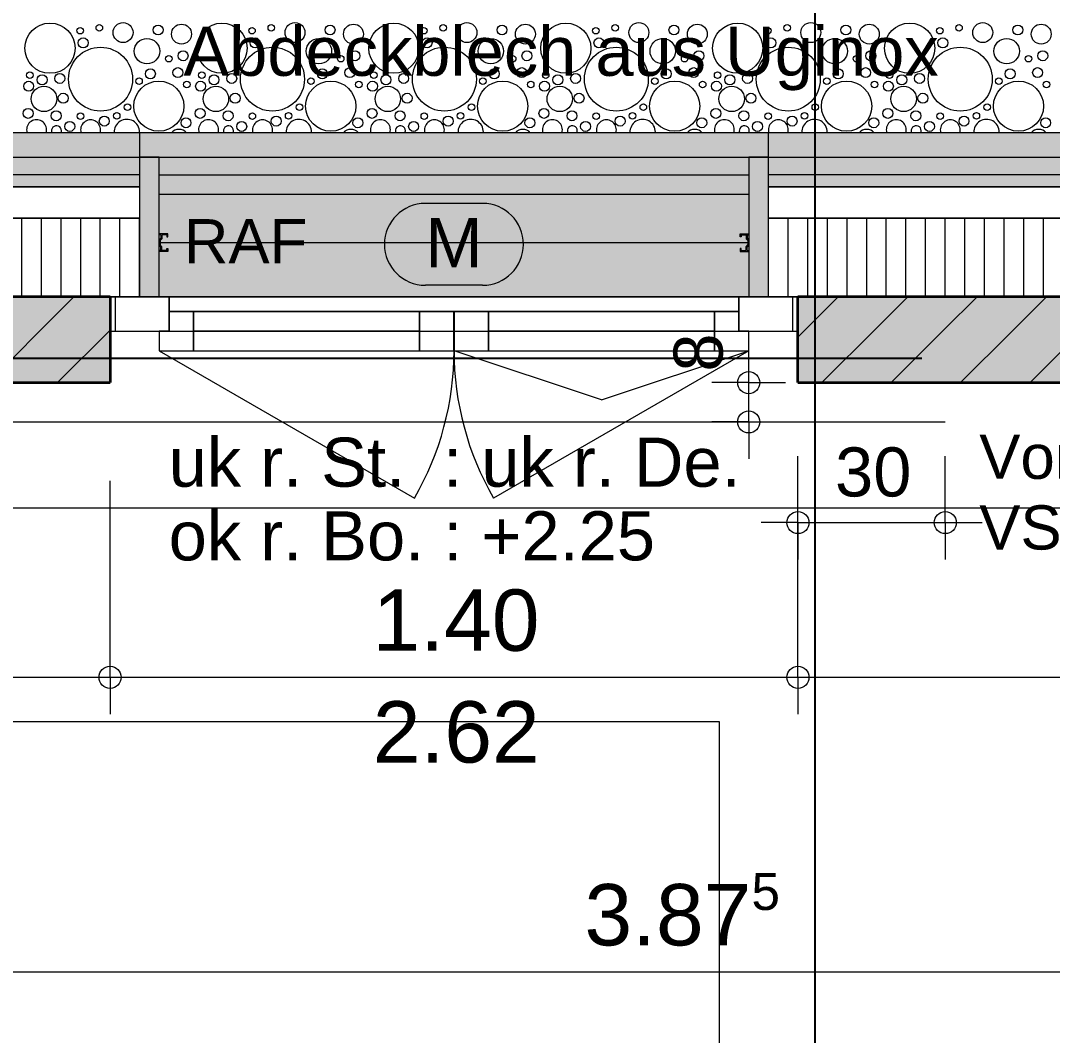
# Model space of a CAD drawing. Header units: metres. Extents: x 0.003 to 0.843, y 0.003 to 0.597.
# Drawn here: x 0.49272 to 0.53472, y 0.45291 to 0.49424 of the extents above; entities that cross this region are included whole.
import ezdxf

# ---------------------------------------------------------------- set-up
doc = ezdxf.new("R2010")
doc.units = ezdxf.units.M
for name, pattern in [('AUSGEZOGEN', [0]), ('LINIE_23', [0.0079, 0.004, -0.0013, 0, -0.0013, 0, -0.0013]), ('PUNKT2', [3.175, 0, -3.175]), ('STRICHLINIE', [19.049999999999997, 12.7, -6.35]), ('STRICHPUNKT', [25.4, 12.7, -6.35, 0, -6.35])]:
    doc.linetypes.add(name, pattern=pattern)
for name, color, linetype, lineweight in [('Allgemein', 7, 'AUSGEZOGEN', 18), ('Aufschuettungen _ Daemme', 7, 'AUSGEZOGEN', 25), ('Bauachsen grob', 7, 'STRICHPUNKT', 13), ('Daemmung', 7, 'AUSGEZOGEN', 18), ('Elektro Text', 251, 'AUSGEZOGEN', 18), ('Fenster', 7, 'AUSGEZOGEN', 18), ('Fuellflaeche tragende Wände MW', 7, 'AUSGEZOGEN', 13), ('Holzgelaender', 7, 'AUSGEZOGEN', 25), ('Konstruktion oben', 7, 'STRICHLINIE', 13), ('Konstruktion unten', 7, 'STRICHLINIE', 13), ('Moebel', 253, 'AUSGEZOGEN', 13), ('Oeffnungsrichtung Fenster', 7, 'AUSGEZOGEN', 13), ('Rolladen', 7, 'AUSGEZOGEN', 13), ('Spengler', 7, 'AUSGEZOGEN', 18), ('Text Koten', 7, 'AUSGEZOGEN', 25), ('Text Werkplan Ausfuehrung', 7, 'AUSGEZOGEN', 25), ('Unterkonstruktion', 7, 'AUSGEZOGEN', 18), ('Vorhangbrett', 7, 'AUSGEZOGEN', 13), ('Wand Mauerwerk tragend', 7, 'AUSGEZOGEN', 35), ('Werkplan- Ausfuehrungsmasse', 7, 'AUSGEZOGEN', 13)]:
    doc.layers.add(name, color=color, linetype=linetype, lineweight=lineweight)
doc.styles.add('ARIAL', font='ARIAL.TTF')

msp = doc.modelspace()

# ---------------------------------------------------------------- hatches: boundary and pattern name
at = {"layer": 'Allgemein', "linetype": 'AUSGEZOGEN', "lineweight": 13}
for points in [[(0.497559988945723, 0.4861973561846902), (0.497559988945723, 0.4829973562562158), (0.4983599889278417, 0.4829973562562158), (0.4983599889278417, 0.4861973561846902), (0.4983599889278417, 0.4869973561668088), (0.4983599889278417, 0.4874773561560801), (0.4983599889278417, 0.4879573561453512), (0.4983599889278417, 0.4886773561292579), (0.497559988945723, 0.4886773561292579), (0.497559988945723, 0.4879573561453512), (0.497559988945723, 0.4874773561560801), (0.497559988945723, 0.4869973561668088)], [(0.5223599883914, 0.4861973561846902), (0.5223599883914, 0.4829973562562158), (0.5231599883735183, 0.4829973562562158), (0.5231599883735183, 0.4861973561846902), (0.5231599883735183, 0.4869973561668088), (0.5231599883735183, 0.4874773561560801), (0.5231599883735183, 0.4879573561453512), (0.5231599883735183, 0.4886773561292579), (0.5223599883914, 0.4886773561292579), (0.5223599883914, 0.4879573561453512), (0.5223599883914, 0.4874773561560801), (0.5223599883914, 0.4869973561668088)]]:
    msp.add_hatch(color=32, dxfattribs=at).paths.add_polyline_path(points)
h = msp.add_hatch(color=32, dxfattribs=at)
h.paths.add_polyline_path([(0.5231599883735183, 0.4874773561560801), (0.5835599870234731, 0.4874773561560801), (0.5835599870234731, 0.4879573561453512), (0.5231599883735183, 0.4879573561453512)])
h.paths.add_polyline_path([(0.4808599893189971, 0.4874773561560801), (0.497559988945723, 0.4874773561560801), (0.497559988945723, 0.4879573561453512), (0.4808599893189971, 0.4879573561453512)])
h.paths.add_polyline_path([(0.6091599864512687, 0.4874773561560801), (0.6393199857771406, 0.4874773561560801), (0.6393199857771406, 0.4879573561453512), (0.6091599864512687, 0.4879573561453512)])
at = {"layer": 'Fuellflaeche tragende Wände MW', "linetype": 'AUSGEZOGEN', "lineweight": 13}
for points in [[(0.4808599893189971, 0.4829973562562158), (0.4808599893189971, 0.4794973563344469), (0.4963599889725451, 0.4794973563344469), (0.4963599889725451, 0.4829973562562158)], [(0.5243599883466963, 0.4829973562562177), (0.5243599883466963, 0.4794973563344469), (0.5613599875196823, 0.4794973563344469), (0.5613599875196823, 0.4829973562562177)]]:
    msp.add_hatch(color=241, dxfattribs=at).paths.add_polyline_path(points)
at = {"layer": 'Holzgelaender', "linetype": 'AUSGEZOGEN', "lineweight": 13}
msp.add_hatch(color=254, dxfattribs=at).paths.add_polyline_path([(0.4983599889278428, 0.487157356163233), (0.522359988391401, 0.4871573561632326), (0.522359988391401, 0.4879573561453512), (0.4983599889278428, 0.4879573561453516)])
at = {"layer": 'Spengler', "linetype": 'AUSGEZOGEN', "lineweight": 13}
for points in [[(0.4975599889457232, 0.4896773561069066), (0.4591599898040301, 0.4896773561069066), (0.4591599898040301, 0.4879573561453512), (0.4975599889457232, 0.4879573561453512)], [(0.5231599883735187, 0.4896773561069063), (0.4975599889457232, 0.4896773561069066), (0.497559988945723, 0.4886773561292579), (0.4983599889278417, 0.4886773561292579), (0.4983599889278428, 0.4829973562562158), (0.522359988391401, 0.4829973562562158), (0.5223599883914, 0.4886773561292579), (0.5231599883735183, 0.4886773561292579)], [(0.5835599870234731, 0.4896773561069066), (0.5231599883735183, 0.4896773561069066), (0.5231599883735183, 0.4879573561453512), (0.5835599870234731, 0.4879573561453512)]]:
    msp.add_hatch(color=254, dxfattribs=at).paths.add_polyline_path(points)

# ---------------------------------------------------------------- linework, layer by layer
at = {"layer": 'Allgemein', "color": 7, "linetype": 'AUSGEZOGEN', "lineweight": 13}
for p, q in [((0.4983599889278417, 0.4886773561292579), (0.497559988945723, 0.4886773561292579)), ((0.497559988945723, 0.4886773561292579), (0.497559988945723, 0.4879573561453512)), ((0.4983599889278417, 0.4879573561453512), (0.4983599889278417, 0.4886773561292579)), ((0.5231599883735183, 0.4886773561292579), (0.5223599883914, 0.4886773561292579)), ((0.5223599883914, 0.4886773561292579), (0.5223599883914, 0.4879573561453512)), ((0.5231599883735183, 0.4879573561453512), (0.5231599883735183, 0.4886773561292579)), ((0.497559988945723, 0.4879573561453512), (0.4808599893189971, 0.4879573561453512)), ((0.4983599889278417, 0.4874773561560801), (0.4983599889278417, 0.4879573561453512)), ((0.5223599883914, 0.4879573561453512), (0.5223599883914, 0.4874773561560801)), ((0.5835599870234731, 0.4879573561453512), (0.5231599883735183, 0.4879573561453512)), ((0.4808599893189971, 0.4874773561560801), (0.497559988945723, 0.4874773561560801)), ((0.497559988945723, 0.4874773561560801), (0.497559988945723, 0.4869973561668088)), ((0.4983599889278417, 0.4869973561668088), (0.4983599889278417, 0.4874773561560801)), ((0.5223599883914, 0.4874773561560801), (0.5223599883914, 0.4869973561668088)), ((0.5231599883735183, 0.4869973561668088), (0.5231599883735183, 0.4874773561560801)), ((0.5231599883735183, 0.4874773561560801), (0.5835599870234731, 0.4874773561560801)), ((0.497559988945723, 0.4869973561668088), (0.497559988945723, 0.4861973561846902)), ((0.4983599889278417, 0.4861973561846902), (0.4983599889278417, 0.4869973561668088)), ((0.5223599883914, 0.4869973561668088), (0.5223599883914, 0.4861973561846902)), ((0.5231599883735183, 0.4861973561846902), (0.5231599883735183, 0.4869973561668088)), ((0.497559988945723, 0.4861973561846902), (0.497559988945723, 0.4829973562562158)), ((0.4983599889278417, 0.4829973562562158), (0.4983599889278417, 0.4861973561846902)), ((0.5223599883914, 0.4861973561846902), (0.5223599883914, 0.4829973562562158)), ((0.5231599883735183, 0.4829973562562158), (0.5231599883735183, 0.4861973561846902)), ((0.497559988945723, 0.4829973562562158), (0.4983599889278417, 0.4829973562562158)), ((0.5223599883914, 0.4829973562562158), (0.5231599883735183, 0.4829973562562158))]:
    msp.add_line(p, q, dxfattribs=at)
at = {"layer": 'Aufschuettungen _ Daemme', "color": 254, "linetype": 'AUSGEZOGEN', "lineweight": 13}
for centre, radius in [((0.4939107474528798, 0.4931183759319352), 0.00102199997715652), ((0.4959197474079753, 0.4939443759134727), 0.0001329999970272183), ((0.4968857473863834, 0.4937553759176972), 0.0004059999909251927), ((0.4983137473544652, 0.4938603759153503), 0.0002029999954625964), ((0.4992657473331862, 0.4936923759191053), 0.0004059999909251927), ((0.5009107472964177, 0.4931183759319352), 0.00102199997715652), ((0.5029197472515131, 0.4939443759134727), 0.0001329999970272183), ((0.5038857472299212, 0.4937553759176972), 0.0004059999909251927), ((0.5053137471980029, 0.4938603759153503), 0.0002029999954625964), ((0.5062657471767242, 0.4936923759191053), 0.0004059999909251927), ((0.5079107471399554, 0.4931183759319352), 0.00102199997715652), ((0.5099197470950507, 0.4939443759134727), 0.0001329999970272183), ((0.5108857470734591, 0.4937553759176972), 0.0004059999909251927), ((0.5123137470415408, 0.4938603759153503), 0.0002029999954625964), ((0.5132657470202618, 0.4936923759191053), 0.0004059999909251927), ((0.5149107469834933, 0.4931183759319352), 0.00102199997715652), ((0.5169197469385887, 0.4939443759134727), 0.0001329999970272183), ((0.5178857469169968, 0.4937553759176972), 0.0004059999909251927), ((0.5193137468850786, 0.4938603759153503), 0.0002029999954625964), ((0.5202657468637996, 0.4936923759191053), 0.0004059999909251927), ((0.5219107468270311, 0.4931183759319352), 0.00102199997715652), ((0.5239197467821264, 0.4939443759134727), 0.0001329999970272183), ((0.5248857467605346, 0.4937553759176972), 0.0004059999909251927), ((0.5263137467286163, 0.4938603759153503), 0.0002029999954625964), ((0.5272657467073375, 0.4936923759191053), 0.0004059999909251927), ((0.5289107466705689, 0.4931183759319352), 0.00102199997715652), ((0.5309197466256643, 0.4939443759134727), 0.0001329999970272183), ((0.5318857466040724, 0.4937553759176972), 0.0004059999909251927), ((0.5333137465721541, 0.4938603759153503), 0.0002029999954625964), ((0.5342657465508753, 0.4936923759191053), 0.0004059999909251927), ((0.4951357474254991, 0.4938323759159761), 0.0001329999970272183), ((0.5021357472690368, 0.4938323759159761), 0.0001329999970272183), ((0.5091357471125746, 0.4938323759159761), 0.0001329999970272183), ((0.5161357469561124, 0.4938323759159761), 0.0001329999970272183), ((0.5231357467996501, 0.4938323759159761), 0.0001329999970272183), ((0.5301357466431879, 0.4938323759159761), 0.0001329999970272183), ((0.49596874740688, 0.4918583759600985), 0.001301999970898032), ((0.4952617474226826, 0.4933353759270848), 0.0002029999954625964), ((0.4978587473646352, 0.492999375934595), 0.0005179999884217976), ((0.5029687472504177, 0.4918583759600985), 0.001301999970898032), ((0.5022617472662205, 0.4933353759270848), 0.0002029999954625964), ((0.5048587472081729, 0.492999375934595), 0.0005179999884217976), ((0.5099687470939556, 0.4918583759600985), 0.001301999970898032), ((0.5092617471097581, 0.4933353759270848), 0.0002029999954625964), ((0.5118587470517107, 0.492999375934595), 0.0005179999884217976), ((0.5169687469374934, 0.4918583759600985), 0.001301999970898032), ((0.5162617469532961, 0.4933353759270848), 0.0002029999954625964), ((0.5188587468952486, 0.492999375934595), 0.0005179999884217976), ((0.5239687467810312, 0.4918583759600985), 0.001301999970898032), ((0.5232617467968338, 0.4933353759270848), 0.0002029999954625964), ((0.5258587467387864, 0.492999375934595), 0.0005179999884217976), ((0.530968746624569, 0.4918583759600985), 0.001301999970898032), ((0.5302617466403717, 0.4933353759270848), 0.0002029999954625964), ((0.5328587465823241, 0.492999375934595), 0.0005179999884217976), ((0.4987477473447645, 0.4926913759414794), 0.0001329999970272183), ((0.4993287473317781, 0.4928103759388195), 0.0002029999954625964), ((0.5057477471883024, 0.4926913759414794), 0.0001329999970272183), ((0.506328747175316, 0.4928103759388195), 0.0002029999954625964), ((0.5127477470318402, 0.4926913759414794), 0.0001329999970272183), ((0.5133287470188537, 0.4928103759388195), 0.0002029999954625964), ((0.519747746875378, 0.4926913759414794), 0.0001329999970272183), ((0.5203287468623915, 0.4928103759388195), 0.0002029999954625964), ((0.5267477467189158, 0.4926913759414794), 0.0001329999970272183), ((0.5273287467059292, 0.4928103759388195), 0.0002029999954625964), ((0.5337477465624536, 0.4926913759414794), 0.0001329999970272183), ((0.5343287465494672, 0.4928103759388195), 0.0002029999954625964), ((0.499118747336472, 0.4921243759541528), 0.0002029999954625964), ((0.5061187471800098, 0.4921243759541528), 0.0002029999954625964), ((0.5131187470235476, 0.4921243759541528), 0.0002029999954625964), ((0.5201187468670854, 0.4921243759541528), 0.0002029999954625964), ((0.5271187467106232, 0.4921243759541528), 0.0002029999954625964), ((0.5341187465541609, 0.4921243759541528), 0.0002029999954625964), ((0.4930917474711858, 0.4920193759564997), 0.0001329999970272183), ((0.493588747460077, 0.4918303759607242), 0.0002029999954625964), ((0.4943097474439616, 0.4918863759594726), 0.0002029999954625964), ((0.4975367473718325, 0.4917743759619759), 0.0001329999970272183), ((0.497998747361506, 0.492075375955248), 0.0002029999954625964), ((0.5000917473147237, 0.4920193759564997), 0.0001329999970272183), ((0.5005887473036149, 0.4918303759607242), 0.0002029999954625964), ((0.5013097472874993, 0.4918863759594726), 0.0002029999954625964), ((0.5045367472153702, 0.4917743759619759), 0.0001329999970272183), ((0.5049987472050438, 0.492075375955248), 0.0002029999954625964), ((0.5070917471582614, 0.4920193759564997), 0.0001329999970272183), ((0.5075887471471527, 0.4918303759607242), 0.0002029999954625964), ((0.5083097471310372, 0.4918863759594726), 0.0002029999954625964), ((0.5115367470589081, 0.4917743759619759), 0.0001329999970272183), ((0.5119987470485816, 0.492075375955248), 0.0002029999954625964), ((0.5140917470017994, 0.4920193759564997), 0.0001329999970272183), ((0.5145887469906906, 0.4918303759607242), 0.0002029999954625964), ((0.5153097469745749, 0.4918863759594726), 0.0002029999954625964), ((0.5185367469024459, 0.4917743759619759), 0.0001329999970272183), ((0.5189987468921192, 0.492075375955248), 0.0002029999954625964), ((0.5210917468453372, 0.4920193759564997), 0.0001329999970272183), ((0.5215887468342284, 0.4918303759607242), 0.0002029999954625964), ((0.5223097468181128, 0.4918863759594726), 0.0002029999954625964), ((0.5255367467459837, 0.4917743759619759), 0.0001329999970272183), ((0.5259987467356572, 0.492075375955248), 0.0002029999954625964), ((0.528091746688875, 0.4920193759564997), 0.0001329999970272183), ((0.5285887466777661, 0.4918303759607242), 0.0002029999954625964), ((0.5293097466616505, 0.4918863759594726), 0.0002029999954625964), ((0.5325367465895215, 0.4917743759619759), 0.0001329999970272183), ((0.532998746579195, 0.492075375955248), 0.0002029999954625964), ((0.4930427474722812, 0.4915713759665134), 0.0002029999954625964), ((0.493665747458356, 0.4910533759780915), 0.0005179999884217976), ((0.4983417473538392, 0.490759375984663), 0.00102199997715652), ((0.499482747328336, 0.4916413759649488), 0.0001329999970272183), ((0.500042747315819, 0.4915713759665134), 0.0002029999954625964), ((0.5006657473018938, 0.4910533759780915), 0.0005179999884217976), ((0.5053417471973771, 0.490759375984663), 0.00102199997715652), ((0.5064827471718737, 0.4916413759649488), 0.0001329999970272183), ((0.5070427471593568, 0.4915713759665134), 0.0002029999954625964), ((0.5076657471454317, 0.4910533759780915), 0.0005179999884217976), ((0.5123417470409148, 0.490759375984663), 0.00102199997715652), ((0.5134827470154116, 0.4916413759649488), 0.0001329999970272183), ((0.5140427470028947, 0.4915713759665134), 0.0002029999954625964), ((0.5146657469889695, 0.4910533759780915), 0.0005179999884217976), ((0.5193417468844528, 0.490759375984663), 0.00102199997715652), ((0.5204827468589494, 0.4916413759649488), 0.0001329999970272183), ((0.5210427468464325, 0.4915713759665134), 0.0002029999954625964), ((0.5216657468325071, 0.4910533759780915), 0.0005179999884217976), ((0.5263417467279904, 0.490759375984663), 0.00102199997715652), ((0.5274827467024873, 0.4916413759649488), 0.0001329999970272183), ((0.5280427466899702, 0.4915713759665134), 0.0002029999954625964), ((0.528665746676045, 0.4910533759780915), 0.0005179999884217976), ((0.5333417465715283, 0.490759375984663), 0.00102199997715652), ((0.534482746546025, 0.4916413759649488), 0.0001329999970272183), ((0.4944497474408323, 0.4910813759774658), 0.0002029999954625964), ((0.50144974728437, 0.4910813759774658), 0.0002029999954625964), ((0.5084497471279079, 0.4910813759774658), 0.0002029999954625964), ((0.5154497469714456, 0.4910813759774658), 0.0002029999954625964), ((0.5224497468149836, 0.4910813759774658), 0.0002029999954625964), ((0.5294497466585214, 0.4910813759774658), 0.0002029999954625964), ((0.4930217474727506, 0.4904653759912344), 0.0002029999954625964), ((0.4970677473823154, 0.4907173759856017), 0.0001329999970272183), ((0.5000217473162882, 0.4904653759912344), 0.0002029999954625964), ((0.5040677472258533, 0.4907173759856017), 0.0001329999970272183), ((0.5070217471598262, 0.4904653759912344), 0.0002029999954625964), ((0.511067747069391, 0.4907173759856017), 0.0001329999970272183), ((0.5140217470033639, 0.4904653759912344), 0.0002029999954625964), ((0.5180677469129289, 0.4907173759856017), 0.0001329999970272183), ((0.5210217468469018, 0.4904653759912344), 0.0002029999954625964), ((0.5250677467564666, 0.4907173759856017), 0.0001329999970272183), ((0.5280217466904397, 0.4904653759912344), 0.0002029999954625964), ((0.5320677466000046, 0.4907173759856017), 0.0001329999970272183), ((0.4941627474472472, 0.4903673759934248), 0.0002029999954625964), ((0.4951497474251861, 0.4903533759937379), 0.0001329999970272183), ((0.4961227474034379, 0.4901503759982752), 0.0002029999954625964), ((0.4966267473921726, 0.4903673759934248), 0.0001329999970272183), ((0.4994477473291183, 0.4900803759998398), 0.0002029999954625964), ((0.501162747290785, 0.4903673759934248), 0.0002029999954625964), ((0.5021497472687239, 0.4903533759937379), 0.0001329999970272183), ((0.5031227472469756, 0.4901503759982752), 0.0002029999954625964), ((0.5036267472357102, 0.4903673759934248), 0.0001329999970272183), ((0.5064477471726561, 0.4900803759998398), 0.0002029999954625964), ((0.5081627471343227, 0.4903673759934248), 0.0002029999954625964), ((0.5091497471122616, 0.4903533759937379), 0.0001329999970272183), ((0.5101227470905135, 0.4901503759982752), 0.0002029999954625964), ((0.5106267470792482, 0.4903673759934248), 0.0001329999970272183), ((0.513447747016194, 0.4900803759998398), 0.0002029999954625964), ((0.5151627469778607, 0.4903673759934248), 0.0002029999954625964), ((0.5161497469557995, 0.4903533759937379), 0.0001329999970272183), ((0.5171227469340514, 0.4901503759982752), 0.0002029999954625964), ((0.517626746922786, 0.4903673759934248), 0.0001329999970272183), ((0.5204477468597317, 0.4900803759998398), 0.0002029999954625964), ((0.5221627468213985, 0.4903673759934248), 0.0002029999954625964), ((0.5231497467993372, 0.4903533759937379), 0.0001329999970272183), ((0.5241227467775891, 0.4901503759982752), 0.0002029999954625964), ((0.5246267467663238, 0.4903673759934248), 0.0001329999970272183), ((0.5274477467032695, 0.4900803759998398), 0.0002029999954625964), ((0.5291627466649363, 0.4903673759934248), 0.0002029999954625964), ((0.5301497466428752, 0.4903533759937379), 0.0001329999970272183), ((0.5311227466211268, 0.4901503759982752), 0.0002029999954625964), ((0.5316267466098616, 0.4903673759934248), 0.0001329999970272183), ((0.5344477465468074, 0.4900803759998398), 0.0002029999954625964), ((0.4947157474348868, 0.4899333760031255), 0.0002029999954625964), ((0.5017157472784245, 0.4899333760031255), 0.0002029999954625964), ((0.5087157471219624, 0.4899333760031255), 0.0002029999954625964), ((0.5157157469655002, 0.4899333760031255), 0.0002029999954625964), ((0.5227157468090379, 0.4899333760031255), 0.0002029999954625964), ((0.5297157466525757, 0.4899333760031255), 0.0002029999954625964)]:
    msp.add_circle(centre, radius, dxfattribs=at)
for centre, radius, start, end in [((0.4933647474650839, 0.4898003760060983), 0.0004059999909251927, 0, 197.6381611544888), ((0.4955627474159547, 0.4897933760062547), 0.0004059999909251927, 0, 196.6044804077588), ((0.4970397473829413, 0.4897023760082888), 0.0005179999884217976, 0, 182.7685188672179), ((0.5003647473086218, 0.4898003760060983), 0.0004059999909251927, 0, 197.6381611544888), ((0.5025627472594927, 0.4897933760062547), 0.0004059999909251927, 0, 196.6044804062371), ((0.5040397472264792, 0.4897023760082888), 0.0005179999884217976, 0, 182.7685188670636), ((0.5073647471521595, 0.4898003760060983), 0.0004059999909251927, 0, 197.6381611512806), ((0.5095627471030304, 0.4897933760062547), 0.0004059999909251927, 0, 196.6044804062371), ((0.511039747070017, 0.4897023760082888), 0.0005179999884217976, 0, 182.7685188672175), ((0.5143647469956973, 0.4898003760060983), 0.0004059999909251927, 0, 197.6381611496749), ((0.5165627469465682, 0.4897933760062547), 0.0004059999909251927, 0, 196.6044804032327), ((0.5180397469135547, 0.4897023760082888), 0.0005179999884217976, 0, 182.7685188672175), ((0.5213647468392352, 0.4898003760060983), 0.0004059999909251927, 0, 197.6381611528883), ((0.523562746790106, 0.4897933760062547), 0.0004059999909251927, 0, 196.604480409258), ((0.5250397467570925, 0.4897023760082888), 0.0005179999884217976, 0, 182.7685188672175), ((0.528364746682773, 0.4898003760060983), 0.0004059999909251927, 0, 197.6381611528883), ((0.5305627466336439, 0.4897933760062547), 0.0004059999909251927, 0, 196.6044804062371), ((0.5320397466006304, 0.4897023760082888), 0.0005179999884217976, 0, 182.7685188669163), ((0.4933647474650839, 0.4898003760060983), 0.0004059999909251927, 342.3618388455037, 0), ((0.4941767474469344, 0.4897583760070371), 0.0002029999954625964, 0, 203.5227281431675), ((0.4955627474159547, 0.4897933760062547), 0.0004059999909251927, 343.3955195922509, 0), ((0.4991607473355332, 0.4894083760148602), 0.0004059999909251927, 41.49177733266092, 138.5082226673339), ((0.5003647473086218, 0.4898003760060983), 0.0004059999909251927, 342.3618388455087, 0), ((0.501176747290472, 0.4897583760070371), 0.0002029999954625964, 0, 203.5227281079629), ((0.5025627472594927, 0.4897933760062547), 0.0004059999909251927, 343.3955195937583, 0), ((0.5061607471790711, 0.4894083760148602), 0.0004059999909251927, 41.49177732819346, 138.5082226718124), ((0.5073647471521595, 0.4898003760060983), 0.0004059999909251927, 342.3618388487222, 0), ((0.50817674713401, 0.4897583760070371), 0.0002029999954625964, 0, 203.5227281343746), ((0.5095627471030304, 0.4897933760062547), 0.0004059999909251927, 343.3955195937583, 0), ((0.5131607470226088, 0.4894083760148602), 0.0004059999909251927, 41.49177732372012, 138.5082226762695), ((0.5143647469956973, 0.4898003760060983), 0.0004059999909251927, 342.3618388503299, 0), ((0.5151767469775477, 0.4897583760070371), 0.0002029999954625964, 0, 203.5227281255486), ((0.5165627469465682, 0.4897933760062547), 0.0004059999909251927, 343.3955195967717, 0), ((0.5201607468661467, 0.4894083760148602), 0.0004059999909251927, 41.4917773237305, 138.5082226762695), ((0.5213647468392352, 0.4898003760060983), 0.0004059999909251927, 342.3618388471117, 0), ((0.5221767468210855, 0.4897583760070371), 0.0002029999954625964, 0, 203.5227281255611), ((0.523562746790106, 0.4897933760062547), 0.0004059999909251927, 343.3955195907389, 0), ((0.5271607467096844, 0.4894083760148602), 0.0004059999909251927, 41.49177733266677, 138.5082226673228), ((0.528364746682773, 0.4898003760060983), 0.0004059999909251927, 342.3618388471117, 0), ((0.5291767466646233, 0.4897583760070371), 0.0002029999954625964, 0, 203.5227281431862), ((0.5305627466336439, 0.4897933760062547), 0.0004059999909251927, 343.3955195937629, 0), ((0.5341607465532222, 0.4894083760148602), 0.0004059999909251927, 41.49177733267717, 138.5082226673287), ((0.4941767474469344, 0.4897583760070371), 0.0002029999954625964, 336.4772718568263, 0), ((0.4970397473829413, 0.4897023760082888), 0.0005179999884217976, 357.2314811327821, 0), ((0.501176747290472, 0.4897583760070371), 0.0002029999954625964, 336.4772718920496, 0), ((0.5040397472264792, 0.4897023760082888), 0.0005179999884217976, 357.2314811329358, 0), ((0.50817674713401, 0.4897583760070371), 0.0002029999954625964, 336.4772718656398, 0), ((0.511039747070017, 0.4897023760082888), 0.0005179999884217976, 357.2314811327818, 0), ((0.5151767469775477, 0.4897583760070371), 0.0002029999954625964, 336.4772718744389, 0), ((0.5180397469135547, 0.4897023760082888), 0.0005179999884217976, 357.2314811327826, 0), ((0.5221767468210855, 0.4897583760070371), 0.0002029999954625964, 336.4772718744514, 0), ((0.5250397467570925, 0.4897023760082888), 0.0005179999884217976, 357.2314811327826, 0), ((0.5291767466646233, 0.4897583760070371), 0.0002029999954625964, 336.4772718568389, 0), ((0.5320397466006304, 0.4897023760082888), 0.0005179999884217976, 357.2314811330837, 0)]:
    msp.add_arc(centre, radius, start, end, dxfattribs=at)
at = {"layer": 'Bauachsen grob', "color": 32, "linetype": 'LINIE_23', "lineweight": 25, "true_color": 0xc36e14}
for p, q in [((0.5250599883310506, 0.01389736674141804), (0.5250599883310506, 0.5809999870806931)), ((0.2293999949395656, 0.4804973563120951), (0.7313199837207803, 0.4804973563120951))]:
    msp.add_line(p, q, dxfattribs=at)
at = {"layer": 'Daemmung', "color": 7, "linetype": 'AUSGEZOGEN', "lineweight": 18}
for p, q in [((0.497559988945723, 0.4861973561846902), (0.4808599893189971, 0.4861973561846902)), ((0.497559988945723, 0.4861973561846902), (0.497559988945723, 0.4829973562562158)), ((0.5231599883735183, 0.4829973562562158), (0.5231599883735183, 0.4861973561846902)), ((0.5835599870234731, 0.4861973561846902), (0.5231599883735183, 0.4861973561846902)), ((0.4808599893189971, 0.4829973562562158), (0.4963599889725451, 0.4829973562562158)), ((0.4963599889725451, 0.4829973562562158), (0.497559988945723, 0.4829973562562158)), ((0.5231599883735183, 0.4829973562562158), (0.5243599883466963, 0.4829973562562158)), ((0.5243599883466963, 0.4829973562562158), (0.5823599870502953, 0.4829973562562158))]:
    msp.add_line(p, q, dxfattribs=at)
at = {"layer": 'Daemmung', "color": 7, "linetype": 'AUSGEZOGEN', "lineweight": 13}
for points in [[(0.4927599892675882, 0.4829973562562158), (0.4927599892675882, 0.4829973562562158), (0.4927599892675882, 0.4829973562562158), (0.4927599892675882, 0.4829973562562158), (0.4927599892675882, 0.4829973562562158), (0.4927599892675882, 0.4861973561846902), (0.4927599892675882, 0.486197356232374)], [(0.4935599892616278, 0.4829973562562158), (0.4935599892616278, 0.4829973562562158), (0.4935599892616278, 0.4829973562562158), (0.4935599892616278, 0.4829973562562158), (0.4935599892616278, 0.4829973562562158), (0.4935599892616278, 0.4861973561846902), (0.4935599892616278, 0.486197356232374)], [(0.4943599892556673, 0.4829973562562158), (0.4943599892556673, 0.4829973562562158), (0.4943599892556673, 0.4829973562562158), (0.4943599892556673, 0.4829973562562158), (0.4943599892556673, 0.4829973562562158), (0.4943599892556673, 0.4861973561846902), (0.4943599892556673, 0.486197356232374)], [(0.4943599892556673, 0.4829973562562158), (0.4943599892556673, 0.4829973562562158), (0.4943599892556673, 0.4829973562562158), (0.4943599892556673, 0.4829973562562158), (0.4943599892556673, 0.4829973562562158), (0.4943599892556673, 0.4861973561846902), (0.4943599892556673, 0.486197356232374)], [(0.4951599892497068, 0.4829973562562158), (0.4951599892497068, 0.4829973562562158), (0.4951599892497068, 0.4829973562562158), (0.4951599892497068, 0.4829973562562158), (0.4951599892497068, 0.4829973562562158), (0.4951599892497068, 0.4861973561846902), (0.4951599892497068, 0.486197356232374)], [(0.4959599892437462, 0.4829973562562158), (0.4959599892437462, 0.4829973562562158), (0.4959599892437462, 0.4829973562562158), (0.4959599892437462, 0.4829973562562158), (0.4959599892437462, 0.4829973562562158), (0.4959599892437462, 0.4861973561846902), (0.4959599892437462, 0.486197356232374)], [(0.4967599892377857, 0.4829973562562158), (0.4967599892377857, 0.4829973562562158), (0.4967599892377857, 0.4829973562562158), (0.4967599892377857, 0.4829973562562158), (0.4967599892377857, 0.4829973562562158), (0.4967599892377857, 0.4861973561846902), (0.4967599892377858, 0.486197356232374)], [(0.4975599892318254, 0.4829973562562158), (0.4975599892318254, 0.4829973562562158), (0.4975599892318254, 0.4829973562562158), (0.4975599892318254, 0.4829973562562158), (0.4975599892318254, 0.486197356232374)], [(0.4975599892318254, 0.4829973562562158), (0.4975599892318254, 0.4829973562562158), (0.4975599892318254, 0.4829973562562158), (0.4975599892318254, 0.4829973562562158), (0.4975599892318254, 0.486197356232374)], [(0.5231599890410905, 0.4829973562562158), (0.5231599890410905, 0.4829973562562158), (0.5231599890410905, 0.4829973562562158), (0.5231599890410905, 0.4861973561846902), (0.5231599890410905, 0.486197356232374)], [(0.5231599890410905, 0.4829973562562158), (0.5231599890410905, 0.4829973562562158), (0.5231599890410905, 0.4829973562562158), (0.5231599890410905, 0.4861973561846902), (0.5231599890410905, 0.486197356232374)], [(0.5239599890351301, 0.4829973562562158), (0.5239599890351301, 0.4829973562562158), (0.5239599890351301, 0.4829973562562158), (0.5239599890351301, 0.4861973561846902), (0.5239599890351301, 0.486197356232374)], [(0.5247599890291698, 0.4829973562562158), (0.5247599890291698, 0.4829973562562158), (0.5247599890291698, 0.4829973562562158), (0.5247599890291698, 0.4861973561846902), (0.5247599890291698, 0.486197356232374)], [(0.525559989023209, 0.4829973562562158), (0.525559989023209, 0.4829973562562158), (0.525559989023209, 0.4829973562562158), (0.525559989023209, 0.4861973561846902), (0.525559989023209, 0.486197356232374)], [(0.5263599890172486, 0.4829973562562158), (0.5263599890172486, 0.4829973562562158), (0.5263599890172486, 0.4829973562562158), (0.5263599890172486, 0.4861973561846902), (0.5263599890172486, 0.486197356232374)], [(0.5263599890172486, 0.4829973562562158), (0.5263599890172486, 0.4829973562562158), (0.5263599890172486, 0.4829973562562158), (0.5263599890172486, 0.4861973561846902), (0.5263599890172486, 0.486197356232374)], [(0.5271599890112884, 0.4829973562562158), (0.5271599890112884, 0.4829973562562158), (0.5271599890112884, 0.4829973562562158), (0.5271599890112884, 0.4861973561846902), (0.5271599890112884, 0.486197356232374)], [(0.5279599890053277, 0.4829973562562158), (0.5279599890053277, 0.4829973562562158), (0.5279599890053277, 0.4829973562562158), (0.5279599890053277, 0.4861973561846902), (0.5279599890053277, 0.486197356232374)], [(0.5287599889993674, 0.4829973562562158), (0.5287599889993674, 0.4829973562562158), (0.5287599889993674, 0.4829973562562158), (0.5287599889993674, 0.4861973561846902), (0.5287599889993674, 0.486197356232374)], [(0.5295599889934068, 0.4829973562562158), (0.5295599889934068, 0.4829973562562158), (0.5295599889934068, 0.4829973562562158), (0.5295599889934068, 0.4861973561846902), (0.5295599889934068, 0.486197356232374)], [(0.5295599889934068, 0.4829973562562158), (0.5295599889934068, 0.4829973562562158), (0.5295599889934068, 0.4829973562562158), (0.5295599889934068, 0.4861973561846902), (0.5295599889934068, 0.486197356232374)], [(0.5303599889874464, 0.4829973562562158), (0.5303599889874464, 0.4829973562562158), (0.5303599889874464, 0.4829973562562158), (0.5303599889874464, 0.4861973561846902), (0.5303599889874464, 0.486197356232374)], [(0.5311599889814859, 0.4829973562562158), (0.5311599889814859, 0.4829973562562158), (0.5311599889814859, 0.4829973562562158), (0.5311599889814859, 0.4861973561846902), (0.5311599889814859, 0.486197356232374)], [(0.5319599889755254, 0.4829973562562158), (0.5319599889755254, 0.4829973562562158), (0.5319599889755254, 0.4829973562562158), (0.5319599889755254, 0.4861973561846902), (0.5319599889755254, 0.486197356232374)], [(0.532759988969565, 0.4829973562562158), (0.532759988969565, 0.4829973562562158), (0.532759988969565, 0.4829973562562158), (0.532759988969565, 0.4861973561846902), (0.532759988969565, 0.486197356232374)], [(0.532759988969565, 0.4829973562562158), (0.532759988969565, 0.4829973562562158), (0.532759988969565, 0.4829973562562158), (0.532759988969565, 0.4861973561846902), (0.532759988969565, 0.486197356232374)], [(0.5335599889636045, 0.4829973562562158), (0.5335599889636045, 0.4829973562562158), (0.5335599889636045, 0.4829973562562158), (0.5335599889636045, 0.4861973561846902), (0.5335599889636045, 0.486197356232374)], [(0.5343599889576441, 0.4829973562562158), (0.5343599889576441, 0.4829973562562158), (0.5343599889576441, 0.4829973562562158), (0.5343599889576441, 0.4861973561846902), (0.5343599889576441, 0.486197356232374)]]:
    msp.add_lwpolyline(points, dxfattribs=at)
at = {"layer": 'Elektro Text', "color": 40, "linetype": 'AUSGEZOGEN', "lineweight": 18}
for p, q in [((0.5115207435349628, 0.4867973561638281), (0.5091933219889805, 0.4867973561638281)), ((0.5115207435349628, 0.4834640229099677), (0.5091933219889805, 0.4834640229099677))]:
    msp.add_line(p, q, dxfattribs=at)
for centre, start, end in [((0.5091933219889805, 0.4851306895368979), 90, 270), ((0.5115207435349628, 0.4851306895368979), 270, 90)]:
    msp.add_arc(centre, 0.001666666626930236, start, end, dxfattribs=at)
at = {"layer": 'Fenster', "color": 7, "linetype": 'AUSGEZOGEN', "lineweight": 13}
for p, q in [((0.5089499886911368, 0.48159735628751), (0.4997599888965491, 0.48159735628751)), ((0.5209599884226922, 0.48159735628751), (0.5117699886281047, 0.48159735628751))]:
    msp.add_line(p, q, dxfattribs=at)
for points in [[(0.5231599883735183, 0.4829973562562177), (0.5231599883735183, 0.4896773561069063), (0.497559988945723, 0.4896773561069063), (0.497559988945723, 0.4829973562562177), (0.5231599883735183, 0.4829973562562177)], [(0.4987599889189009, 0.4829973562562177), (0.4965599889680748, 0.4829973562562177), (0.4965599889680748, 0.48159735628751), (0.4987599889189009, 0.48159735628751), (0.4987599889189009, 0.4829973562562177)], [(0.4987599889189009, 0.4823973562696287), (0.5103499886598442, 0.4823973562696287), (0.5103499886598442, 0.48159735628751), (0.5103699886593971, 0.48159735628751), (0.5103699886593971, 0.4823973562696287), (0.5219599884003404, 0.4823973562696287), (0.5219599884003404, 0.4829973562562177), (0.4987599889189009, 0.4829973562562177), (0.4987599889189009, 0.4823973562696287)], [(0.5241599883511667, 0.4829973562562177), (0.5219599884003404, 0.4829973562562177), (0.5219599884003404, 0.48159735628751), (0.5241599883511667, 0.48159735628751), (0.5241599883511667, 0.4829973562562177)], [(0.4997599888965491, 0.4823973562696287), (0.4987599889189009, 0.4823973562696287), (0.4987599889189009, 0.48159735628751), (0.4983599889278417, 0.48159735628751), (0.4983599889278417, 0.4807973563053914), (0.4997599888965491, 0.4807973563053914), (0.4997599888965491, 0.4823973562696287)], [(0.5089499886911368, 0.4823973562696287), (0.4997599888965491, 0.4823973562696287), (0.4997599888965491, 0.4807973563053914), (0.5089499886911368, 0.4807973563053914), (0.5089499886911368, 0.4823973562696287)], [(0.5103499886598442, 0.48159735628751), (0.5103499886598442, 0.4823973562696287), (0.5089499886911368, 0.4823973562696287), (0.5089499886911368, 0.4807973563053914), (0.5103499886598442, 0.4807973563053914), (0.5103499886598442, 0.48159735628751)], [(0.5117699886281047, 0.4823973562696287), (0.5103699886593971, 0.4823973562696287), (0.5103699886593971, 0.48159735628751), (0.5103699886593971, 0.4807973563053914), (0.5117699886281047, 0.4807973563053914), (0.5117699886281047, 0.4823973562696287)], [(0.5209599884226922, 0.4823973562696287), (0.5117699886281047, 0.4823973562696287), (0.5117699886281047, 0.4807973563053914), (0.5209599884226922, 0.4807973563053914), (0.5209599884226922, 0.4823973562696287)], [(0.5223599883914, 0.48159735628751), (0.5219599884003404, 0.48159735628751), (0.5219599884003404, 0.4823973562696287), (0.5209599884226922, 0.4823973562696287), (0.5209599884226922, 0.4807973563053914), (0.5223599883914, 0.4807973563053914), (0.5223599883914, 0.48159735628751)]]:
    msp.add_lwpolyline(points, dxfattribs=at)
at = {"layer": 'Holzgelaender', "color": 7, "linetype": 'AUSGEZOGEN', "lineweight": 13}
for p, q in [((0.4983599889278428, 0.4879573561453512), (0.522359988391401, 0.4879573561453512)), ((0.4983599889278428, 0.4871573561632326), (0.4983599889278428, 0.4879573561453512)), ((0.522359988391401, 0.4879573561453512), (0.522359988391401, 0.4871573561632326)), ((0.522359988391401, 0.4871573561632326), (0.4983599889278428, 0.4871573561632326))]:
    msp.add_line(p, q, dxfattribs=at)
at = {"layer": 'Konstruktion oben', "color": 7, "linetype": 'STRICHPUNKT', "lineweight": 18}
msp.add_line((0.3166799929887059, 0.4886773561292579), (0.6400399857610473, 0.4886773561292579), dxfattribs=at)
at = {"layer": 'Konstruktion unten', "color": 7, "linetype": 'STRICHLINIE', "lineweight": 13}
msp.add_line((0.3191599929332736, 0.4743973564484409), (0.6343599858880049, 0.4743973564484409), dxfattribs=at)
at = {"layer": 'Konstruktion unten', "color": 7, "linetype": 'PUNKT2', "lineweight": 13}
msp.add_line((0.3191599929332736, 0.4737973564618518), (0.6375599858164795, 0.4737973564618518), dxfattribs=at)
at = {"layer": 'Moebel', "color": 253, "linetype": 'AUSGEZOGEN', "lineweight": 13}
for p, q in [((0.4811599893122916, 0.4656973566429009), (0.521159988418222, 0.4656973566429009)), ((0.521159988418222, 0.4656973566429009), (0.521159988418222, 0.4336973573581566))]:
    msp.add_line(p, q, dxfattribs=at)
at = {"layer": 'Oeffnungsrichtung Fenster', "color": 7, "linetype": 'AUSGEZOGEN', "lineweight": 13}
for p, q in [((0.4983599889278417, 0.4807973563053914), (0.508752293540969, 0.474797356439502)), ((0.5163649885253986, 0.478797356350095), (0.5103699886593972, 0.4807973563053914)), ((0.5223599883914, 0.4807973563053914), (0.5119676837782726, 0.474797356439502)), ((0.5163649885253986, 0.478797356350095), (0.5223599883914, 0.4807973563053914))]:
    msp.add_line(p, q, dxfattribs=at)
for centre, start, end in [((0.4983599889278417, 0.4807973563053914), 329.9999999999995, 0), ((0.5223599883914, 0.4807973563053914), 180, 209.9999999999991)]:
    msp.add_arc(centre, 0.0119999997317791, start, end, dxfattribs=at)
at = {"layer": 'Rolladen', "color": 7, "linetype": 'AUSGEZOGEN', "lineweight": 13}
for p, q in [((0.4984299889262783, 0.4853773562030183), (0.4983599889278441, 0.4853073562045829)), ((0.4983599889278441, 0.4850873562095003), (0.4983599889278441, 0.4853073562045829)), ((0.4983599889278441, 0.4851473562081591), (0.4983599889278441, 0.485247356205924)), ((0.4983699889276194, 0.4855173561998891), (0.4983699889276194, 0.4855573561989949)), ((0.4987099889200198, 0.4855573561989949), (0.4983699889276194, 0.4855573561989949)), ((0.4984299889262783, 0.4855173561998891), (0.4983699889276194, 0.4855173561998891)), ((0.4984699889253841, 0.4853607876608929), (0.49839998892695, 0.4852907876624575)), ((0.49839998892695, 0.4852907876624575), (0.49839998892695, 0.4851039247516242)), ((0.4984299889262783, 0.4855173561998891), (0.4984299889262783, 0.4853773562030183)), ((0.4984699889253841, 0.4855173561998891), (0.4984699889253841, 0.4853607876608929)), ((0.4986699889209139, 0.4855173561998891), (0.4984699889253841, 0.4855173561998891)), ((0.4986699889209139, 0.4855173561998891), (0.4986699889209139, 0.4854373562016771)), ((0.4986699889209139, 0.4854373562016771), (0.4987099889200198, 0.4854373562016771)), ((0.4987099889200198, 0.4854373562016771), (0.4987099889200198, 0.4855573561989949)), ((0.5220099883992265, 0.4854373562016771), (0.5220099883992265, 0.4855573561989949)), ((0.5220099883992265, 0.4855573561989949), (0.522349988391627, 0.4855573561989949)), ((0.5220499883983325, 0.4854373562016771), (0.5220099883992265, 0.4854373562016771)), ((0.5220499883983325, 0.4855173561998891), (0.522249988393862, 0.4855173561998891)), ((0.5220499883983325, 0.4855173561998891), (0.5220499883983325, 0.4854373562016771)), ((0.522249988393862, 0.4855173561998891), (0.522249988393862, 0.4853607876608929)), ((0.522249988393862, 0.4853607876608929), (0.5223199883922962, 0.4852907876624575)), ((0.522289988392968, 0.4855173561998891), (0.522349988391627, 0.4855173561998891)), ((0.522289988392968, 0.4855173561998891), (0.522289988392968, 0.4853773562030183)), ((0.522289988392968, 0.4853773562030183), (0.5223599883914022, 0.4853073562045829)), ((0.5223199883922962, 0.4852907876624575), (0.5223199883922962, 0.4851039247516242)), ((0.522349988391627, 0.4855173561998891), (0.522349988391627, 0.4855573561989949)), ((0.5223599883914022, 0.4850873562095003), (0.5223599883914022, 0.4853073562045829)), ((0.5223599883914022, 0.4851473562081591), (0.5223599883914022, 0.485247356205924)), ((0.4983599889278441, 0.4851373562083827), (0.4983599889278441, 0.4851473562081591)), ((0.4984299889262793, 0.4850173562110649), (0.4983599889278441, 0.4850873562095003)), ((0.4984299889262793, 0.484877356214194), (0.4983699889276205, 0.484877356214194)), ((0.4983699889276205, 0.4848373562150882), (0.4983699889276205, 0.484877356214194)), ((0.4987099889200209, 0.4848373562150882), (0.4983699889276205, 0.4848373562150882)), ((0.4984699889253852, 0.4850339247531888), (0.49839998892695, 0.4851039247516242)), ((0.4984299889262793, 0.484877356214194), (0.4984299889262793, 0.4850173562110649)), ((0.4984699889253852, 0.484877356214194), (0.4984699889253852, 0.4850339247531888)), ((0.498669988920915, 0.484877356214194), (0.4984699889253852, 0.484877356214194)), ((0.498669988920915, 0.484957356212406), (0.4987099889200209, 0.484957356212406)), ((0.498669988920915, 0.484877356214194), (0.498669988920915, 0.484957356212406)), ((0.4987099889200209, 0.484957356212406), (0.4987099889200209, 0.4848373562150882)), ((0.5220099883992253, 0.484957356212406), (0.5220099883992253, 0.4848373562150882)), ((0.5220499883983313, 0.484957356212406), (0.5220099883992253, 0.484957356212406)), ((0.5220099883992253, 0.4848373562150882), (0.5223499883916257, 0.4848373562150882)), ((0.5220499883983313, 0.484877356214194), (0.5220499883983313, 0.484957356212406)), ((0.5220499883983313, 0.484877356214194), (0.5222499883938609, 0.484877356214194)), ((0.5222499883938609, 0.4850339247531888), (0.5223199883922962, 0.4851039247516242)), ((0.5222499883938609, 0.484877356214194), (0.5222499883938609, 0.4850339247531888)), ((0.5222899883929669, 0.4850173562110649), (0.5223599883914022, 0.4850873562095003)), ((0.5222899883929669, 0.484877356214194), (0.5222899883929669, 0.4850173562110649)), ((0.5222899883929669, 0.484877356214194), (0.5223499883916257, 0.484877356214194)), ((0.5223499883916257, 0.4848373562150882), (0.5223499883916257, 0.484877356214194)), ((0.5223599883914022, 0.4851373562083827), (0.5223599883914022, 0.4851473562081591))]:
    msp.add_line(p, q, dxfattribs=at)
at = {"layer": 'Rolladen', "color": 7, "linetype": 'STRICHPUNKT', "lineweight": 13}
msp.add_line((0.5223599883914022, 0.4851973562070415), (0.4983599889278441, 0.4851973562070415), dxfattribs=at)
at = {"layer": 'Spengler', "color": 7, "linetype": 'AUSGEZOGEN', "lineweight": 13}
for p, q in [((0.497559988945723, 0.4896773561069066), (0.4591599898040301, 0.4896773561069066)), ((0.5835599870234731, 0.4896773561069066), (0.5231599883735183, 0.4896773561069066))]:
    msp.add_line(p, q, dxfattribs=at)
at = {"layer": 'Unterkonstruktion', "color": 7, "linetype": 'AUSGEZOGEN', "lineweight": 13}
for p, q in [((0.497559988945723, 0.4874773561560801), (0.4808599893189971, 0.4874773561560801)), ((0.497559988945723, 0.4874773561560801), (0.497559988945723, 0.4869973561668088)), ((0.5231599883735183, 0.4869973561668088), (0.5231599883735183, 0.4874773561560801)), ((0.5835599870234731, 0.4874773561560801), (0.5231599883735183, 0.4874773561560801)), ((0.497559988945723, 0.4869973561668088), (0.497559988945723, 0.4861973561846902)), ((0.5231599883735183, 0.4861973561846902), (0.5231599883735183, 0.4869973561668088)), ((0.4808599893189971, 0.4861973561846902), (0.497559988945723, 0.4861973561846902)), ((0.5231599883735183, 0.4861973561846902), (0.5835599870234731, 0.4861973561846902))]:
    msp.add_line(p, q, dxfattribs=at)
at = {"layer": 'Vorhangbrett', "color": 191, "linetype": 'AUSGEZOGEN', "lineweight": 13, "true_color": 0xbe96ea}
for p, q in [((0.5223599883913997, 0.479497356334447), (0.5223599883913997, 0.4809973563474855)), ((0.5223599883914, 0.4778973563702096), (0.5223599883914, 0.4794973563344469)), ((0.5223599883913997, 0.4778973563702097), (0.5223599883913997, 0.4763973593784115)), ((0.5243599883466963, 0.4737973564618519), (0.522859991354898, 0.4737973564618519)), ((0.5243599883466963, 0.4737973564618518), (0.530359988212586, 0.4737973564618518)), ((0.5303599882125858, 0.4737973564618519), (0.5318599882256244, 0.4737973564618519))]:
    msp.add_line(p, q, dxfattribs=at)
at = {"layer": 'Vorhangbrett', "color": 191, "linetype": 'AUSGEZOGEN', "lineweight": 18, "true_color": 0xbe96ea}
for p, q in [((0.5223599883913997, 0.479497356334447), (0.5208599883783613, 0.479497356334447)), ((0.5223599883913997, 0.479497356334447), (0.523859985383198, 0.479497356334447)), ((0.5223599883913997, 0.4778973563702097), (0.5208599883783613, 0.4778973563702097)), ((0.5223599883913997, 0.4778973563702097), (0.523859985383198, 0.4778973563702097)), ((0.5243599883466963, 0.4737973564618518), (0.5243599883466963, 0.4764973564015021)), ((0.530359988212586, 0.4737973564618518), (0.530359988212586, 0.4764973564015021)), ((0.5243599883466963, 0.4737973564618519), (0.5243599883466963, 0.4752973564748904)), ((0.5303599882125858, 0.4737973564618519), (0.5303599882125858, 0.4752973564748904)), ((0.5243599883466963, 0.4737973564618519), (0.5243599883466963, 0.4722973594700536)), ((0.5303599882125858, 0.4737973564618519), (0.5303599882125858, 0.4722973594700536))]:
    msp.add_line(p, q, dxfattribs=at)
at = {"layer": 'Vorhangbrett', "color": 191, "linetype": 'STRICHPUNKT', "lineweight": 13, "true_color": 0xbe96ea}
msp.add_line((0.4808599893189971, 0.4778973563702096), (0.530359988212586, 0.4778973563702096), dxfattribs=at)
at = {"layer": 'Vorhangbrett', "color": 191, "linetype": 'AUSGEZOGEN', "lineweight": 18, "true_color": 0xbe96ea}
for centre in [(0.5223599883913997, 0.479497356334447), (0.5223599883913997, 0.4778973563702097), (0.5243599883466963, 0.4737973564618519), (0.5303599882125858, 0.4737973564618519)]:
    msp.add_circle(centre, 0.0004500000039115547, dxfattribs=at)
at = {"layer": 'Wand Mauerwerk tragend', "color": 7, "linetype": 'AUSGEZOGEN', "lineweight": 35}
for p, q in [((0.4963599889725451, 0.4829973562562158), (0.4808599893189971, 0.4829973562562158)), ((0.4963599889725451, 0.4829973562562158), (0.4963599889725451, 0.48159735628751)), ((0.5243599883466963, 0.48159735628751), (0.5243599883466963, 0.4829973562562158)), ((0.5823599870502953, 0.4829973562562158), (0.5243599883466963, 0.4829973562562158)), ((0.4963599889725451, 0.48159735628751), (0.4963599889725451, 0.4794973563344469)), ((0.5243599883466963, 0.4794973563344469), (0.5243599883466963, 0.48159735628751)), ((0.4808599893189971, 0.4794973563344469), (0.4963599889725451, 0.4794973563344469)), ((0.5243599883466963, 0.4794973563344469), (0.5583599875867374, 0.4794973563344469))]:
    msp.add_line(p, q, dxfattribs=at)
at = {"layer": 'Wand Mauerwerk tragend', "color": 180, "linetype": 'STRICHPUNKT', "lineweight": 18}
for p, q in [((0.497559988945723, 0.4829973562562177), (0.4963599889725451, 0.4829973562562177)), ((0.4963599889725451, 0.4829973562562177), (0.4963599889725451, 0.48159735628751)), ((0.4983599889278428, 0.4829973562562177), (0.497559988945723, 0.4829973562562177)), ((0.522359988391401, 0.4829973562562177), (0.4983599889278428, 0.4829973562562177)), ((0.5231599883735183, 0.4829973562562177), (0.522359988391401, 0.4829973562562177)), ((0.5243599883466963, 0.4829973562562177), (0.5231599883735183, 0.4829973562562177)), ((0.5243599883466963, 0.48159735628751), (0.5243599883466963, 0.4829973562562177)), ((0.4963599889725451, 0.48159735628751), (0.5243599883466963, 0.48159735628751))]:
    msp.add_line(p, q, dxfattribs=at)
at = {"layer": 'Wand Mauerwerk tragend', "color": 7, "linetype": 'AUSGEZOGEN', "lineweight": 13}
msp.add_line((0.4942166170515155, 0.479497356334447), (0.4963599889725451, 0.4816407282554765), dxfattribs=at)
for points in [[(0.4913881899267691, 0.4794973563344468), (0.4945190266767081, 0.4826281930843858), (0.4945190266767081, 0.4826281930843858), (0.4948881898485381, 0.4829973562562157)], [(0.5243599883466962, 0.4813564563821658), (0.5248129698285949, 0.4818094378640645), (0.5248129698285949, 0.4818094378640645), (0.5260008882207461, 0.4829973562562158)], [(0.5253293154237235, 0.4794973563344468), (0.5253293154237235, 0.4794973563344468), (0.5275669646605847, 0.481735005571308), (0.5275669646605847, 0.481735005571308), (0.5288293153454927, 0.4829973562562158)], [(0.5281577425484696, 0.4794973563344468), (0.5281577425484696, 0.4794973563344468), (0.5303209594925744, 0.4816605732785515), (0.5303209594925744, 0.4816605732785515), (0.5316577424702388, 0.4829973562562158)], [(0.5309861696732159, 0.4794973563344468), (0.5309861696732159, 0.4794973563344468), (0.5330749543245641, 0.4815861409857951), (0.5330749543245641, 0.4815861409857951), (0.5344861695949847, 0.4829973562562158)], [(0.5338145967979621, 0.4794973563344468), (0.5338145967979621, 0.4794973563344468), (0.5358289491565539, 0.4815117086930386), (0.5358289491565539, 0.4815117086930386), (0.537314596719731, 0.4829973562562158)]]:
    msp.add_lwpolyline(points, dxfattribs=at)
at = {"layer": 'Werkplan- Ausfuehrungsmasse', "color": 7, "linetype": 'AUSGEZOGEN', "lineweight": 13}
for p, q in [((0.4963599889725451, 0.4674973566026679), (0.4963599889725451, 0.4689973566157064)), ((0.5243599883466963, 0.4674973566026679), (0.5243599883466963, 0.4689973566157064)), ((0.4808599893189971, 0.4674973566026679), (0.4963599889725451, 0.4674973566026679)), ((0.4963599889725451, 0.4674973566026679), (0.4963599889725451, 0.4659973596108696)), ((0.4963599889725451, 0.4674973566026679), (0.5243599883466963, 0.4674973566026679)), ((0.5243599883466963, 0.4674973566026679), (0.5243599883466963, 0.4659973596108696)), ((0.5243599883466963, 0.4674973566026679), (0.5583599875867374, 0.4674973566026679)), ((0.4808599893189971, 0.4554973568708888), (0.5583599875867374, 0.4554973568708888))]:
    msp.add_line(p, q, dxfattribs=at)
for points in [[(0.5243599883466963, 0.4674973566026679), (0.5243599883466963, 0.4681223565675318), (0.5243599883466963, 0.4681223565675318), (0.5243599883466963, 0.4681223565675318), (0.5243599883466963, 0.4681223565675318), (0.5243599883466963, 0.4681223565675318), (0.5243599883466963, 0.4681223565675318), (0.5243599883466963, 0.4681223565675318), (0.5243599883466963, 0.4681223565675318), (0.5243599883466964, 0.4681223565675318), (0.5243599883466964, 0.4681223565675318), (0.5243599883466964, 0.4681223565675318), (0.5243599883466964, 0.4681223565675318), (0.5243599883466963, 0.4682236219675168), (0.5243599883466963, 0.4682236219675168), (0.5243599883466963, 0.4682265670822873), (0.5243599883466963, 0.4682265670822873), (0.5243599883466963, 0.4764240642851996)], [(0.4963599889725451, 0.4674973566026679), (0.4963599889725451, 0.4681223565675318), (0.4963599889725451, 0.4681223565675318), (0.4963599889725451, 0.4681223565675318), (0.4963599889725451, 0.4681223565675318), (0.4963599889725451, 0.4681223565675318), (0.4963599889725451, 0.4681223565675318), (0.4963599889725451, 0.4681223565675318), (0.4963599889725451, 0.4681223565675318), (0.4963599889725451, 0.4681223565675318), (0.4963599889725451, 0.4681223565675318), (0.4963599889725451, 0.4681223565675318), (0.4963599889725451, 0.4681223565675318), (0.4963599889725451, 0.4681223565675318), (0.4963599889725451, 0.4681223565675318), (0.4963599889725451, 0.4682100924609708), (0.4963599889725451, 0.4682100924609708), (0.4963599889725451, 0.4682126440953466), (0.4963599889725451, 0.4682126440953466), (0.4963599889725451, 0.4754973564238538)]]:
    msp.add_lwpolyline(points, dxfattribs=at)
for centre in [(0.4963599889725451, 0.4674973566026679), (0.5243599883466963, 0.4674973566026679)]:
    msp.add_circle(centre, 0.0004500000039115547, dxfattribs=at)

# ---------------------------------------------------------------- texts
at = {"layer": 'Elektro Text', "color": 40, "linetype": 'AUSGEZOGEN', "lineweight": 18, "insert": (0.5091933219889805, 0.4841973562070415), "char_height": 0.002, "width": 0.001, "attachment_point": 7, "style": 'ARIAL'}
msp.add_mtext('M', dxfattribs=at)
at = {"layer": 'Text Koten', "color": 7, "linetype": 'AUSGEZOGEN', "lineweight": 25, "char_height": 0.002, "width": 0.001, "attachment_point": 7, "style": 'ARIAL'}
for s, insert in [('uk\\~r.\\~St.\\~\\~:\\~uk\\~r.\\~De.', (0.4987433221651847, 0.4752306897184444)), ('ok\\~r.\\~Bo.\\~:\\~+2.25', (0.4987433220340505, 0.4722306897184444))]:
    msp.add_mtext(s, dxfattribs=dict(at, insert=insert))
at = {"layer": 'Text Werkplan Ausfuehrung', "color": 7, "linetype": 'AUSGEZOGEN', "lineweight": 25, "attachment_point": 7, "style": 'ARIAL'}
for s, insert, char_height, width in [('Abdeckblech\\~aus\\~Uginox', (0.4993433222391963, 0.4913906894019433), 0.002, 0.001), ('RAF', (0.4993599889054934, 0.4843573562480691), 0.001799999952316284, 0.0008999999761581421)]:
    msp.add_mtext(s, dxfattribs=dict(at, insert=insert, char_height=char_height, width=width))
at = {"layer": 'Vorhangbrett', "color": 191, "linetype": 'AUSGEZOGEN', "lineweight": 18, "true_color": 0xbe96ea, "insert": (0.5213258820025085, 0.4799473563243887), "char_height": 0.002, "width": 0.001, "attachment_point": 7, "rotation": 90.00000250447816, "style": 'ARIAL'}
msp.add_mtext('8', dxfattribs=at)
at = {"layer": 'Vorhangbrett', "color": 191, "linetype": 'AUSGEZOGEN', "lineweight": 18, "true_color": 0xbe96ea, "attachment_point": 7, "style": 'ARIAL'}
for s, insert, char_height, width in [('Vorhangschiene', (0.5317433214756596, 0.475037356320242), 0.001799999952316284, 0.0008999999761581421), ('30', (0.5258729487136011, 0.4748328271071928), 0.002, 0.001), ('VS57\\~im\\~Weissp.', (0.5317433213497708, 0.4721573563250104), 0.001799999952316284, 0.0008999999761581421)]:
    msp.add_mtext(s, dxfattribs=dict(at, insert=insert, char_height=char_height, width=width))
at = {"layer": 'Werkplan- Ausfuehrungsmasse', "color": 7, "linetype": 'AUSGEZOGEN', "lineweight": 13, "attachment_point": 7, "style": 'ARIAL'}
for s, insert, char_height, width in [('1.40', (0.5070448453128343, 0.4685399895943702), 0.0025, 0.00125), ('2.62', (0.5070533720051715, 0.4639871246532788), 0.0025, 0.00125), ('3.87', (0.5156705272216356, 0.4565416951831525), 0.0025, 0.00125), ('5', (0.5224679353893242, 0.4580000285562227), 0.0015, 0.00075)]:
    msp.add_mtext(s, dxfattribs=dict(at, insert=insert, char_height=char_height, width=width))

doc.saveas('drawing.dxf')
